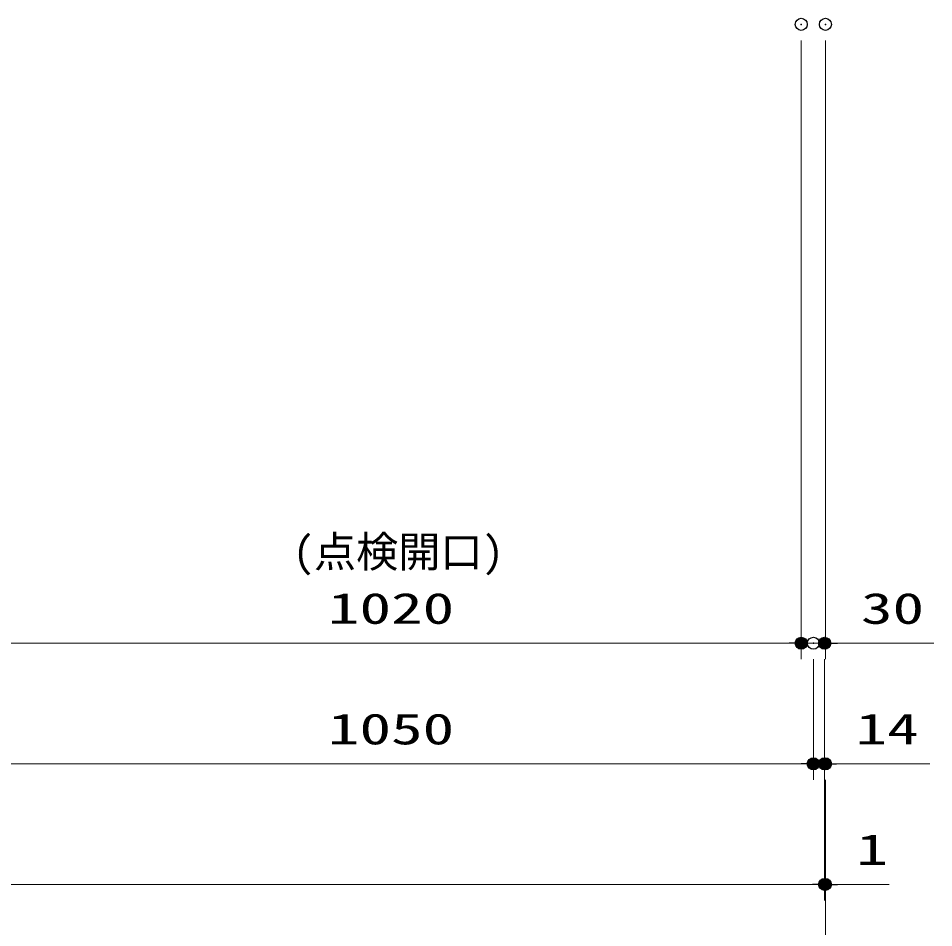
# Model space of a CAD drawing. Units: millimetres, scale not verified. Extents: x -9797 to 9797, y -4555 to 4555.
# Drawn here: x -5928 to -4789, y -3040 to -1908 of the extents above; entities that cross this region are included whole.
import ezdxf
from ezdxf.enums import TextEntityAlignment as Align

# ---------------------------------------------------------------- set-up
doc = ezdxf.new("R2010")
doc.units = ezdxf.units.MM
doc.header["$LTSCALE"] = 30
doc.header["$PDMODE"] = 32
doc.header["$PDSIZE"] = 15
for name, color, linetype, lineweight in [('0-0_0', 7, 'Continuous', 25), ('0-3_寸法ﾚｲﾔｰ', 30, 'Continuous', 13), ('0-4_DEFPOINTS', 7, 'Continuous', 25)]:
    doc.layers.add(name, color=color, linetype=linetype, lineweight=lineweight)
doc.styles.add('ＭＳ ゴシック', font='')
doc.styles.get('ＭＳ ゴシック').set_extended_font_data('MS Gothic')

# ---------------------------------------------------------------- blocks, each defined once
blk = doc.blocks.new('_DOT')
at = {"layer": '0-0_0', "color": 30}
blk.add_line((-15, 0), (-30, 0), dxfattribs=at)
for points in [[(0, 0), (-15, 0), (-14.88, 1.88)], [(0, 0), (-14.88, -1.88), (-15, 0)], [(0, 0), (-14.88, 1.88), (-14.53, 3.73)], [(0, 0), (-14.53, -3.73), (-14.88, -1.88)], [(0, 0), (-14.53, 3.73), (-13.95, 5.52)], [(0, 0), (-13.95, -5.52), (-14.53, -3.73)], [(0, 0), (-13.95, 5.52), (-13.14, 7.23)], [(0, 0), (-13.14, -7.23), (-13.95, -5.52)], [(0, 0), (-13.14, 7.23), (-12.14, 8.82)], [(0, 0), (-12.14, -8.82), (-13.14, -7.23)], [(0, 0), (-12.14, 8.82), (-10.93, 10.27)], [(0, 0), (-10.93, -10.27), (-12.14, -8.82)], [(0, 0), (-10.93, 10.27), (-9.56, 11.56)], [(0, 0), (-9.56, -11.56), (-10.93, -10.27)], [(0, 0), (-9.56, 11.56), (-8.04, 12.66)], [(0, 0), (-8.04, -12.66), (-9.56, -11.56)], [(0, 0), (-8.04, 12.66), (-6.39, 13.57)], [(0, 0), (-6.39, -13.57), (-8.04, -12.66)], [(0, 0), (-6.39, 13.57), (-4.64, 14.27)], [(0, 0), (-4.64, -14.27), (-6.39, -13.57)], [(0, 0), (-4.64, 14.27), (-2.81, 14.73)], [(0, 0), (-2.81, -14.73), (-4.64, -14.27)], [(0, 0), (-2.81, 14.73), (-0.94, 14.97)], [(0, 0), (-0.94, -14.97), (-2.81, -14.73)], [(0, 0), (-0.94, 14.97), (0.94, 14.97)], [(0, 0), (0.94, -14.97), (-0.94, -14.97)], [(0, 0), (0.94, 14.97), (2.81, 14.73)], [(0, 0), (2.81, 14.73), (4.64, 14.27)], [(0, 0), (4.64, 14.27), (6.39, 13.57)], [(0, 0), (6.39, 13.57), (8.04, 12.66)], [(0, 0), (8.04, 12.66), (9.56, 11.56)], [(0, 0), (9.56, 11.56), (10.93, 10.27)], [(0, 0), (10.93, 10.27), (12.14, 8.82)], [(0, 0), (12.14, 8.82), (13.14, 7.23)], [(0, 0), (13.14, 7.23), (13.95, 5.52)], [(0, 0), (13.95, 5.52), (14.53, 3.73)], [(0, 0), (14.53, 3.73), (14.88, 1.88)], [(0, 0), (14.88, 1.88), (15, 0)], [(0, 0), (2.81, -14.73), (0.94, -14.97)], [(0, 0), (4.64, -14.27), (2.81, -14.73)], [(0, 0), (6.39, -13.57), (4.64, -14.27)], [(0, 0), (8.04, -12.66), (6.39, -13.57)], [(0, 0), (9.56, -11.56), (8.04, -12.66)], [(0, 0), (10.93, -10.27), (9.56, -11.56)], [(0, 0), (12.14, -8.82), (10.93, -10.27)], [(0, 0), (13.14, -7.23), (12.14, -8.82)], [(0, 0), (13.95, -5.52), (13.14, -7.23)], [(0, 0), (14.53, -3.73), (13.95, -5.52)], [(0, 0), (14.88, -1.88), (14.53, -3.73)], [(0, 0), (15, 0), (14.88, -1.88)]]:
    blk.add_solid(points, dxfattribs=at)

msp = doc.modelspace()

# ---------------------------------------------------------------- linework, layer by layer
at = {"layer": '0-3_寸法ﾚｲﾔｰ'}
for p, q in [((-4954.06, -1935.93), (-4954.06, -2705.93)), ((-4954.06, -1935.93), (-4954.06, -2705.93)), ((-4924.06, -1935.93), (-4924.06, -2705.93)), ((-4969.06, -2685.93), (-5959.06, -2685.93)), ((-4969.06, -2685.93), (-4984.06, -2685.93)), ((-4924.06, -2685.93), (-4954.06, -2685.93)), ((-4924.06, -2685.93), (-4789.3, -2685.93)), ((-4909.06, -2685.93), (-4894.06, -2685.93)), ((-4939.06, -2705.93), (-4939.06, -2855.93)), ((-4939.06, -2705.93), (-4939.06, -2855.93)), ((-4925.06, -2705.93), (-4925.06, -3005.93)), ((-4925.06, -2705.93), (-4925.06, -2855.93)), ((-4954.06, -2835.93), (-5974.06, -2835.93)), ((-4954.06, -2835.93), (-4969.06, -2835.93)), ((-4925.06, -2835.93), (-4939.06, -2835.93)), ((-4925.06, -2835.93), (-4794.06, -2835.93)), ((-4910.06, -2835.93), (-4895.06, -2835.93)), ((-4925.06, -2855.93), (-4925.06, -3005.93)), ((-4924.06, -2855.93), (-4924.06, -3155.93)), ((-4924.06, -2855.93), (-4924.06, -3005.93)), ((-7458.06, -2985.93), (-4940.06, -2985.93)), ((-4940.06, -2985.93), (-4955.06, -2985.93)), ((-4925.06, -2985.93), (-4924.06, -2985.93)), ((-4924.06, -2985.93), (-4844.54, -2985.93)), ((-4909.06, -2985.93), (-4894.06, -2985.93))]:
    msp.add_line(p, q, dxfattribs=at)
at = {"layer": '0-4_DEFPOINTS'}
for p in [(-4954.06, -1915.93), (-4924.06, -1915.93), (-4954.06, -2685.93), (-4939.06, -2685.93), (-4925.06, -2685.93), (-4939.06, -2835.93), (-4925.06, -2835.93), (-4924.06, -2835.93), (-4924.06, -2835.93), (-4925.06, -2985.93), (-4924.06, -2985.93)]:
    msp.add_point(p, dxfattribs=at)

# ---------------------------------------------------------------- block references
at = {"layer": '0-3_寸法ﾚｲﾔｰ', "xscale": 0.5, "yscale": 0.5}
for p in [(-4954.06, -2685.93), (-4954.06, -2685.93), (-4939.06, -2835.93), (-4939.06, -2835.93), (-4925.06, -2985.93), (-4925.06, -2985.93)]:
    msp.add_blockref('_DOT', p, dxfattribs=at)
at = {"layer": '0-3_寸法ﾚｲﾔｰ', "xscale": 0.5, "yscale": 0.5, "rotation": 180}
for p in [(-4924.06, -2685.93), (-4925.06, -2835.93), (-4924.06, -2985.93)]:
    msp.add_blockref('_DOT', p, dxfattribs=at)

# ---------------------------------------------------------------- texts
at = {"layer": '0-3_寸法ﾚｲﾔｰ', "style": 'ＭＳ ゴシック'}
msp.add_text('(点検開口)', height=38.48, dxfattribs=at).set_placement((-5586.73, -2602.85), align=Align.BOTTOM_LEFT)
at = {"layer": '0-3_寸法ﾚｲﾔｰ', "style": 'ＭＳ ゴシック', "width": 1.5}
for s, p in [('1020', (-5543.11, -2673.33)), ('30', (-4879.78, -2673.33)), ('1050', (-5543.11, -2823.33)), ('14', (-4886.44, -2823.33)), ('1', (-4885.49, -2973.33))]:
    msp.add_text(s, height=38.49, dxfattribs=at).set_placement(p, align=Align.BOTTOM_LEFT)

doc.saveas('drawing.dxf')
